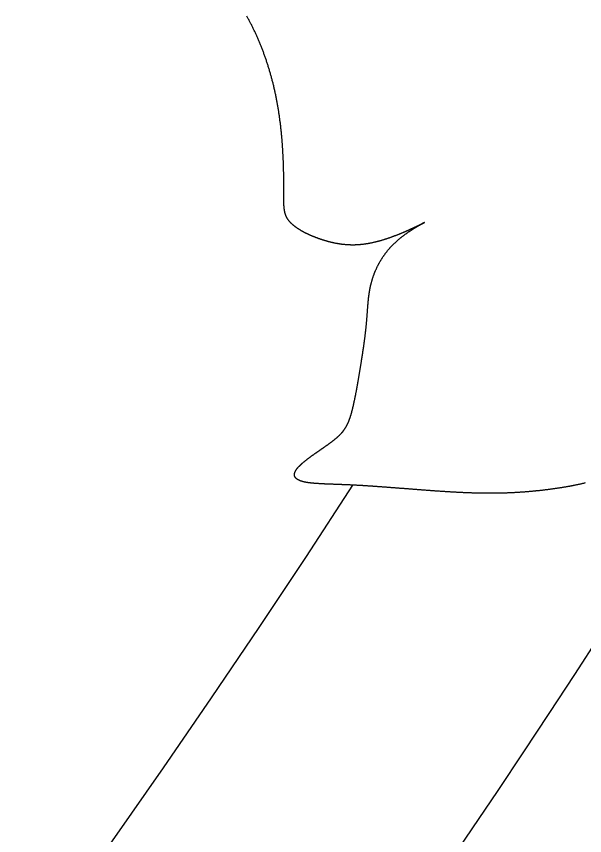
# Model space of a CAD drawing. Header units: feet. Extents: x 0 to 841, y 0 to 594.
# Drawn here: x 658.652 to 659.211, y 125.971 to 126.778 of the extents above; entities that cross this region are included whole.
import ezdxf

# ---------------------------------------------------------------- set-up
doc = ezdxf.new("R2010")
doc.units = ezdxf.units.FT
doc.header["$MEASUREMENT"] = 0
doc.layers.add('LOGO', color=7, linetype='Continuous')

# ---------------------------------------------------------------- blocks, each defined once
blk = doc.blocks.new('YOTA')
h = blk.add_hatch(color=1)
edge = h.paths.add_edge_path()
edge.add_arc((302.8865, 246.9749), 39.995, 0, 360)
edge = h.paths.add_edge_path(flags=16)
edge.add_arc((302.8865, 246.9749), 39.7003, 0, 360)
at = {"color": 2}
blk.add_lwpolyline([(332.5445, 228.2501), (332.5429, 228.2497), (332.5412, 228.2492), (332.5395, 228.2488), (332.5379, 228.2485), (332.5362, 228.2481), (332.5345, 228.2477), (332.5328, 228.2473), (332.5312, 228.2469), (332.5295, 228.2465), (332.5278, 228.2461), (332.5261, 228.2458), (332.5244, 228.2454), (332.5227, 228.245), (332.521, 228.2447), (332.5193, 228.2443), (332.5176, 228.244), (332.5159, 228.2436), (332.5142, 228.2432), (332.5125, 228.2429), (332.5108, 228.2426), (332.5091, 228.2422), (332.5073, 228.2419), (332.5056, 228.2415), (332.5039, 228.2412), (332.5022, 228.2409), (332.5004, 228.2405), (332.4987, 228.2402), (332.497, 228.2399), (332.4952, 228.2396), (332.4935, 228.2393), (332.4917, 228.239), (332.49, 228.2386), (332.4882, 228.2383), (332.4865, 228.238), (332.4847, 228.2377), (332.483, 228.2374), (332.4812, 228.2371), (332.4794, 228.2368), (332.4776, 228.2365), (332.4759, 228.2362), (332.4741, 228.2359), (332.4723, 228.2357), (332.4705, 228.2354), (332.4687, 228.2351), (332.4669, 228.2348), (332.4652, 228.2345), (332.4634, 228.2342), (332.4616, 228.234), (332.4597, 228.2337), (332.4579, 228.2334), (332.4561, 228.2332), (332.4543, 228.2329), (332.4525, 228.2326), (332.4507, 228.2324), (332.4489, 228.2321), (332.447, 228.2318), (332.4452, 228.2316), (332.4434, 228.2313), (332.4415, 228.2311), (332.4397, 228.2308), (332.4378, 228.2306), (332.436, 228.2303), (332.4341, 228.2301), (332.4323, 228.2298), (332.4304, 228.2296), (332.4285, 228.2293), (332.4267, 228.2291), (332.4248, 228.2289), (332.4229, 228.2286), (332.4211, 228.2284), (332.4192, 228.2282), (332.4173, 228.2279), (332.4154, 228.2277), (332.4135, 228.2275), (332.4116, 228.2273), (332.4097, 228.227), (332.4078, 228.2268), (332.4059, 228.2266), (332.404, 228.2264), (332.4021, 228.2262), (332.4002, 228.226), (332.3982, 228.2258), (332.3963, 228.2256), (332.3944, 228.2254), (332.3924, 228.2252), (332.3905, 228.225), (332.3886, 228.2248), (332.3866, 228.2246), (332.3847, 228.2244), (332.3827, 228.2242), (332.3808, 228.224), (332.3788, 228.2238), (332.3768, 228.2236), (332.3749, 228.2234), (332.3729, 228.2233), (332.3709, 228.2231), (332.369, 228.2229), (332.367, 228.2227), (332.365, 228.2226), (332.363, 228.2224), (332.361, 228.2222), (332.359, 228.2221), (332.357, 228.2219), (332.355, 228.2218), (332.353, 228.2216), (332.351, 228.2215), (332.349, 228.2213), (332.3469, 228.2212), (332.3449, 228.221), (332.3429, 228.2209), (332.3408, 228.2208), (332.3388, 228.2206), (332.3368, 228.2205), (332.3347, 228.2204), (332.3327, 228.2202), (332.3306, 228.2201), (332.3286, 228.22), (332.3265, 228.2199), (332.3244, 228.2198), (332.3224, 228.2196), (332.3203, 228.2195), (332.3182, 228.2194), (332.3161, 228.2193), (332.3141, 228.2192), (332.312, 228.2191), (332.3099, 228.219), (332.3078, 228.2189), (332.3057, 228.2189), (332.3036, 228.2188), (332.3015, 228.2187), (332.2993, 228.2186), (332.2972, 228.2185), (332.2951, 228.2185), (332.293, 228.2184), (332.2908, 228.2183), (332.2887, 228.2183), (332.2866, 228.2182), (332.2844, 228.2181), (332.2823, 228.2181), (332.2801, 228.218), (332.278, 228.218), (332.2758, 228.2179), (332.2736, 228.2179), (332.2715, 228.2179), (332.2693, 228.2178), (332.2671, 228.2178), (332.2649, 228.2178), (332.2628, 228.2177), (332.2606, 228.2177), (332.2584, 228.2177), (332.2562, 228.2177), (332.254, 228.2177), (332.2518, 228.2177), (332.2496, 228.2177), (332.2473, 228.2177), (332.2451, 228.2177), (332.2429, 228.2177), (332.2407, 228.2177), (332.2384, 228.2177), (332.2362, 228.2177), (332.234, 228.2177), (332.2317, 228.2177), (332.2295, 228.2178), (332.2272, 228.2178), (332.225, 228.2178), (332.2227, 228.2178), (332.2204, 228.2179), (332.2182, 228.2179), (332.2159, 228.218), (332.2136, 228.218), (332.2114, 228.2181), (332.2091, 228.2181), (332.2068, 228.2182), (332.2045, 228.2182), (332.2022, 228.2183), (332.2, 228.2184), (332.1977, 228.2184), (332.1954, 228.2185), (332.1931, 228.2186), (332.1908, 228.2186), (332.1885, 228.2187), (332.1862, 228.2188), (332.1839, 228.2189), (332.1815, 228.219), (332.1792, 228.219), (332.1769, 228.2191), (332.1746, 228.2192), (332.1723, 228.2193), (332.17, 228.2194), (332.1677, 228.2195), (332.1653, 228.2196), (332.163, 228.2197), (332.1607, 228.2198), (332.1584, 228.2199), (332.156, 228.22), (332.1537, 228.2202), (332.1514, 228.2203), (332.149, 228.2204), (332.1467, 228.2205), (332.1444, 228.2206), (332.142, 228.2207), (332.1397, 228.2209), (332.1374, 228.221), (332.135, 228.2211), (332.1327, 228.2212), (332.1304, 228.2214), (332.128, 228.2215), (332.1257, 228.2216), (332.1234, 228.2218), (332.121, 228.2219), (332.1187, 228.2221), (332.1163, 228.2222), (332.114, 228.2223), (332.1117, 228.2225), (332.1093, 228.2226), (332.107, 228.2228), (332.1047, 228.2229), (332.1023, 228.2231), (332.1, 228.2232), (332.0977, 228.2234), (332.0953, 228.2235), (332.093, 228.2237), (332.0907, 228.2238), (332.0883, 228.224), (332.086, 228.2241), (332.0837, 228.2243), (332.0813, 228.2245), (332.079, 228.2246), (332.0767, 228.2248), (332.0744, 228.2249), (332.072, 228.2251), (332.0697, 228.2253), (332.0674, 228.2254), (332.0651, 228.2256), (332.0628, 228.2258), (332.0605, 228.2259), (332.0582, 228.2261), (332.0558, 228.2263), (332.0535, 228.2264), (332.0512, 228.2266), (332.0489, 228.2268), (332.0466, 228.2269), (332.0443, 228.2271), (332.042, 228.2273), (332.0397, 228.2275), (332.0375, 228.2276), (332.0352, 228.2278), (332.0329, 228.228), (332.0306, 228.2281), (332.0283, 228.2283), (332.026, 228.2285), (332.0238, 228.2287), (332.0215, 228.2288), (332.0192, 228.229), (332.017, 228.2292), (332.0147, 228.2294), (332.0125, 228.2295), (332.0102, 228.2297), (332.008, 228.2299), (332.0057, 228.23), (332.0035, 228.2302), (332.0012, 228.2304), (331.999, 228.2306), (331.9968, 228.2307), (331.9945, 228.2309), (331.9923, 228.2311), (331.9901, 228.2313), (331.9879, 228.2314), (331.9857, 228.2316), (331.9835, 228.2318), (331.9813, 228.2319), (331.9791, 228.2321), (331.9769, 228.2323), (331.9747, 228.2325), (331.9725, 228.2326), (331.9703, 228.2328), (331.9681, 228.233), (331.9659, 228.2331), (331.9638, 228.2333), (331.9616, 228.2335), (331.9594, 228.2336), (331.9573, 228.2338), (331.9551, 228.234), (331.9529, 228.2341), (331.9508, 228.2343), (331.9486, 228.2345), (331.9465, 228.2346), (331.9444, 228.2348), (331.9422, 228.235), (331.9401, 228.2351), (331.938, 228.2353), (331.9358, 228.2354), (331.9337, 228.2356), (331.9316, 228.2358), (331.9295, 228.2359), (331.9274, 228.2361), (331.9253, 228.2362), (331.9232, 228.2364), (331.9211, 228.2366), (331.919, 228.2367), (331.9169, 228.2369), (331.9149, 228.237), (331.9128, 228.2372), (331.9107, 228.2373), (331.9086, 228.2375), (331.9066, 228.2376), (331.9045, 228.2378), (331.9025, 228.2379), (331.9004, 228.2381), (331.8984, 228.2382), (331.8963, 228.2384), (331.8943, 228.2385), (331.8923, 228.2387), (331.8902, 228.2388), (331.8882, 228.239), (331.8862, 228.2391), (331.8842, 228.2392), (331.8822, 228.2394), (331.8802, 228.2395), (331.8782, 228.2397), (331.8762, 228.2398), (331.8742, 228.2399), (331.8722, 228.2401), (331.8702, 228.2402), (331.8682, 228.2403), (331.8663, 228.2405), (331.8643, 228.2406), (331.8623, 228.2407), (331.8604, 228.2408), (331.8584, 228.241), (331.8565, 228.2411), (331.8545, 228.2412), (331.8526, 228.2413), (331.8506, 228.2415), (331.8487, 228.2416), (331.8468, 228.2417), (331.8449, 228.2418), (331.843, 228.2419), (331.841, 228.242), (331.8391, 228.2421), (331.8372, 228.2423), (331.8353, 228.2424), (331.8335, 228.2425), (331.8316, 228.2426), (331.8297, 228.2427), (331.8278, 228.2428), (331.8259, 228.2429), (331.8241, 228.243), (331.8222, 228.2431), (331.8204, 228.2432), (331.8185, 228.2433), (331.8167, 228.2434), (331.8148, 228.2435), (331.813, 228.2435), (331.8112, 228.2436), (331.8093, 228.2437), (331.8075, 228.2438), (331.8057, 228.2439), (331.8039, 228.244), (331.8021, 228.244), (331.8003, 228.2441), (331.7985, 228.2442), (331.7967, 228.2443), (331.795, 228.2444), (331.7932, 228.2444), (331.7914, 228.2445), (331.7897, 228.2446), (331.7879, 228.2446), (331.7862, 228.2447), (331.7844, 228.2448), (331.7827, 228.2448), (331.781, 228.2449), (331.7792, 228.245), (331.7775, 228.245), (331.7758, 228.2451), (331.7741, 228.2452), (331.7724, 228.2452), (331.7707, 228.2453), (331.769, 228.2454), (331.7674, 228.2454), (331.7657, 228.2455), (331.764, 228.2455), (331.7624, 228.2456), (331.7607, 228.2457), (331.7591, 228.2457), (331.7575, 228.2458), (331.7559, 228.2458), (331.7542, 228.2459), (331.7526, 228.2459), (331.751, 228.246), (331.7494, 228.2461), (331.7479, 228.2461), (331.7463, 228.2462), (331.7447, 228.2462), (331.7432, 228.2463), (331.7416, 228.2464), (331.7401, 228.2464), (331.7385, 228.2465), (331.737, 228.2465), (331.7355, 228.2466), (331.734, 228.2467), (331.7325, 228.2467), (331.731, 228.2468), (331.7295, 228.2469), (331.7281, 228.2469), (331.7266, 228.247), (331.7251, 228.2471), (331.7237, 228.2471), (331.7223, 228.2472), (331.7208, 228.2473), (331.7194, 228.2473), (331.718, 228.2474), (331.7166, 228.2475), (331.7152, 228.2476), (331.7139, 228.2476), (331.7125, 228.2477), (331.7111, 228.2478), (331.7098, 228.2479), (331.7085, 228.248), (331.7071, 228.248), (331.7058, 228.2481), (331.7045, 228.2482), (331.7032, 228.2483), (331.7019, 228.2484), (331.7007, 228.2485), (331.6994, 228.2486), (331.6981, 228.2487), (331.6969, 228.2488), (331.6957, 228.2489), (331.6945, 228.249), (331.6932, 228.2491), (331.6921, 228.2492), (331.6909, 228.2493), (331.6897, 228.2494), (331.6885, 228.2495), (331.6874, 228.2497), (331.6862, 228.2498), (331.6851, 228.2499), (331.684, 228.25), (331.6829, 228.2501), (331.6818, 228.2503), (331.6807, 228.2504), (331.6796, 228.2505), (331.6786, 228.2507), (331.6775, 228.2508), (331.6765, 228.251), (331.6755, 228.2511), (331.6745, 228.2513), (331.6735, 228.2514), (331.6725, 228.2516), (331.6715, 228.2517), (331.6706, 228.2519), (331.6696, 228.2521), (331.6687, 228.2522), (331.6678, 228.2524), (331.6669, 228.2526), (331.666, 228.2528), (331.6651, 228.2529), (331.6642, 228.2531), (331.6634, 228.2533), (331.6625, 228.2535), (331.6617, 228.2537), (331.6609, 228.2539), (331.6601, 228.2541), (331.6593, 228.2543), (331.6585, 228.2545), (331.6577, 228.2547), (331.657, 228.2549), (331.6562, 228.2552), (331.6555, 228.2554), (331.6548, 228.2556), (331.6541, 228.2558), (331.6534, 228.2561), (331.6527, 228.2563), (331.6521, 228.2565), (331.6514, 228.2568), (331.6508, 228.257), (331.6501, 228.2573), (331.6495, 228.2575), (331.6489, 228.2578), (331.6483, 228.258), (331.6477, 228.2583), (331.6471, 228.2586), (331.6466, 228.2588), (331.646, 228.2591), (331.6455, 228.2594), (331.645, 228.2596), (331.6445, 228.2599), (331.644, 228.2602), (331.6435, 228.2605), (331.643, 228.2608), (331.6425, 228.261), (331.6421, 228.2613), (331.6416, 228.2616), (331.6412, 228.2619), (331.6408, 228.2622), (331.6404, 228.2625), (331.64, 228.2628), (331.6396, 228.2631), (331.6392, 228.2635), (331.6388, 228.2638), (331.6385, 228.2641), (331.6381, 228.2644), (331.6378, 228.2647), (331.6375, 228.2651), (331.6372, 228.2654), (331.6369, 228.2657), (331.6366, 228.266), (331.6363, 228.2664), (331.636, 228.2667), (331.6358, 228.2671), (331.6355, 228.2674), (331.6353, 228.2677), (331.6351, 228.2681), (331.6349, 228.2684), (331.6347, 228.2688), (331.6345, 228.2691), (331.6343, 228.2695), (331.6341, 228.2699), (331.6339, 228.2702), (331.6338, 228.2706), (331.6337, 228.2709), (331.6335, 228.2713), (331.6334, 228.2717), (331.6333, 228.2721), (331.6332, 228.2724), (331.6331, 228.2728), (331.633, 228.2732), (331.6329, 228.2736), (331.6329, 228.274), (331.6328, 228.2743), (331.6328, 228.2747), (331.6327, 228.2751), (331.6327, 228.2755), (331.6327, 228.2759), (331.6327, 228.2763), (331.6327, 228.2767), (331.6327, 228.2771), (331.6327, 228.2775), (331.6328, 228.2779), (331.6328, 228.2783), (331.6329, 228.2787), (331.6329, 228.2791), (331.633, 228.2796), (331.6331, 228.28), (331.6332, 228.2804), (331.6333, 228.2808), (331.6334, 228.2812), (331.6335, 228.2817), (331.6336, 228.2821), (331.6337, 228.2825), (331.6339, 228.2829), (331.634, 228.2834), (331.6342, 228.2838), (331.6344, 228.2842), (331.6345, 228.2847), (331.6347, 228.2851), (331.6349, 228.2855), (331.6351, 228.286), (331.6353, 228.2864), (331.6356, 228.2869), (331.6358, 228.2873), (331.636, 228.2878), (331.6363, 228.2882), (331.6365, 228.2887), (331.6368, 228.2891), (331.6371, 228.2896), (331.6373, 228.29), (331.6376, 228.2905), (331.6379, 228.2909), (331.6382, 228.2914), (331.6385, 228.2918), (331.6388, 228.2923), (331.6392, 228.2928), (331.6395, 228.2932), (331.6398, 228.2937), (331.6402, 228.2942), (331.6405, 228.2947), (331.6409, 228.2951), (331.6413, 228.2956), (331.6417, 228.2961), (331.642, 228.2966), (331.6424, 228.297), (331.6428, 228.2975), (331.6432, 228.298), (331.6437, 228.2985), (331.6441, 228.299), (331.6445, 228.2994), (331.6449, 228.2999), (331.6454, 228.3004), (331.6458, 228.3009), (331.6463, 228.3014), (331.6468, 228.3019), (331.6472, 228.3024), (331.6477, 228.3029), (331.6482, 228.3034), (331.6487, 228.3039), (331.6492, 228.3044), (331.6497, 228.3049), (331.6502, 228.3054), (331.6507, 228.3059), (331.6512, 228.3064), (331.6517, 228.3069), (331.6523, 228.3074), (331.6528, 228.3079), (331.6534, 228.3084), (331.6539, 228.3089), (331.6545, 228.3095), (331.655, 228.31), (331.6556, 228.3105), (331.6562, 228.311), (331.6568, 228.3115), (331.6573, 228.312), (331.6579, 228.3126), (331.6585, 228.3131), (331.6591, 228.3136), (331.6597, 228.3141), (331.6604, 228.3147), (331.661, 228.3152), (331.6616, 228.3157), (331.6622, 228.3162), (331.6629, 228.3168), (331.6635, 228.3173), (331.6642, 228.3178), (331.6648, 228.3184), (331.6655, 228.3189), (331.6661, 228.3194), (331.6668, 228.32), (331.6675, 228.3205), (331.6681, 228.3211), (331.6688, 228.3216), (331.6695, 228.3221), (331.6702, 228.3227), (331.6709, 228.3232), (331.6716, 228.3238), (331.6723, 228.3243), (331.673, 228.3249), (331.6737, 228.3254), (331.6744, 228.326), (331.6752, 228.3265), (331.6759, 228.3271), (331.6766, 228.3276), (331.6774, 228.3282), (331.6781, 228.3287), (331.6788, 228.3293), (331.6796, 228.3298), (331.6803, 228.3304), (331.6811, 228.331), (331.6818, 228.3315), (331.6826, 228.3321), (331.6834, 228.3326), (331.6841, 228.3332), (331.6849, 228.3338), (331.6857, 228.3343), (331.6865, 228.3349), (331.6873, 228.3354), (331.688, 228.336), (331.6888, 228.3366), (331.6896, 228.3371), (331.6904, 228.3377), (331.6912, 228.3383), (331.692, 228.3389), (331.6928, 228.3394), (331.6936, 228.34), (331.6944, 228.3406), (331.6953, 228.3411), (331.6961, 228.3417), (331.6969, 228.3423), (331.6977, 228.3429), (331.6985, 228.3434), (331.6993, 228.344), (331.7002, 228.3446), (331.701, 228.3452), (331.7018, 228.3457), (331.7027, 228.3463), (331.7035, 228.3469), (331.7043, 228.3475), (331.7052, 228.3481), (331.706, 228.3486), (331.7068, 228.3492), (331.7077, 228.3498), (331.7085, 228.3504), (331.7094, 228.351), (331.7102, 228.3515), (331.711, 228.3521), (331.7119, 228.3527), (331.7127, 228.3533), (331.7136, 228.3539), (331.7144, 228.3545), (331.7153, 228.355), (331.7161, 228.3556), (331.7169, 228.3562), (331.7178, 228.3568), (331.7186, 228.3574), (331.7195, 228.358), (331.7203, 228.3586), (331.7212, 228.3591), (331.722, 228.3597), (331.7229, 228.3603), (331.7237, 228.3609), (331.7245, 228.3615), (331.7254, 228.3621), (331.7262, 228.3627), (331.727, 228.3632), (331.7279, 228.3638), (331.7287, 228.3644), (331.7296, 228.365), (331.7304, 228.3656), (331.7312, 228.3662), (331.732, 228.3668), (331.7329, 228.3673), (331.7337, 228.3679), (331.7345, 228.3685), (331.7353, 228.3691), (331.7362, 228.3697), (331.737, 228.3703), (331.7378, 228.3709), (331.7386, 228.3714), (331.7394, 228.372), (331.7402, 228.3726), (331.741, 228.3732), (331.7418, 228.3738), (331.7426, 228.3744), (331.7434, 228.3749), (331.7442, 228.3755), (331.745, 228.3761), (331.7458, 228.3767), (331.7466, 228.3773), (331.7473, 228.3779), (331.7481, 228.3784), (331.7489, 228.379), (331.7497, 228.3796), (331.7504, 228.3802), (331.7512, 228.3808), (331.7519, 228.3813), (331.7527, 228.3819), (331.7534, 228.3825), (331.7542, 228.3831), (331.7549, 228.3836), (331.7556, 228.3842), (331.7564, 228.3848), (331.7571, 228.3854), (331.7578, 228.3859), (331.7585, 228.3865), (331.7592, 228.3871), (331.7599, 228.3877), (331.7606, 228.3882), (331.7613, 228.3888), (331.762, 228.3894), (331.7627, 228.3899), (331.7634, 228.3905), (331.7641, 228.3911), (331.7647, 228.3916), (331.7654, 228.3922), (331.766, 228.3928), (331.7667, 228.3933), (331.7673, 228.3939), (331.768, 228.3945), (331.7686, 228.395), (331.7692, 228.3956), (331.7699, 228.3962), (331.7705, 228.3967), (331.7711, 228.3973), (331.7717, 228.3978), (331.7723, 228.3984), (331.7729, 228.399), (331.7735, 228.3995), (331.774, 228.4001), (331.7746, 228.4007), (331.7752, 228.4012), (331.7757, 228.4018), (331.7763, 228.4024), (331.7769, 228.4029), (331.7774, 228.4035), (331.778, 228.4041), (331.7785, 228.4046), (331.779, 228.4052), (331.7796, 228.4058), (331.7801, 228.4064), (331.7806, 228.4069), (331.7811, 228.4075), (331.7816, 228.4081), (331.7821, 228.4087), (331.7826, 228.4093), (331.7831, 228.4098), (331.7836, 228.4104), (331.7841, 228.411), (331.7846, 228.4116), (331.7851, 228.4122), (331.7855, 228.4128), (331.786, 228.4134), (331.7865, 228.414), (331.7869, 228.4146), (331.7874, 228.4152), (331.7879, 228.4158), (331.7883, 228.4165), (331.7887, 228.4171), (331.7892, 228.4177), (331.7896, 228.4183), (331.7901, 228.419), (331.7905, 228.4196), (331.7909, 228.4202), (331.7913, 228.4209), (331.7918, 228.4215), (331.7922, 228.4222), (331.7926, 228.4228), (331.793, 228.4235), (331.7934, 228.4242), (331.7938, 228.4248), (331.7942, 228.4255), (331.7946, 228.4262), (331.795, 228.4269), (331.7954, 228.4275), (331.7958, 228.4282), (331.7962, 228.4289), (331.7965, 228.4296), (331.7969, 228.4304), (331.7973, 228.4311), (331.7977, 228.4318), (331.798, 228.4325), (331.7984, 228.4333), (331.7988, 228.434), (331.7991, 228.4347), (331.7995, 228.4355), (331.7998, 228.4362), (331.8002, 228.437), (331.8005, 228.4378), (331.8009, 228.4386), (331.8012, 228.4393), (331.8016, 228.4401), (331.8019, 228.4409), (331.8023, 228.4417), (331.8026, 228.4425), (331.8029, 228.4434), (331.8033, 228.4442), (331.8036, 228.445), (331.8039, 228.4459), (331.8043, 228.4467), (331.8046, 228.4476), (331.8049, 228.4484), (331.8052, 228.4493), (331.8056, 228.4502), (331.8059, 228.4511), (331.8062, 228.452), (331.8065, 228.4529), (331.8068, 228.4538), (331.8071, 228.4547), (331.8075, 228.4557), (331.8078, 228.4566), (331.8081, 228.4575), (331.8084, 228.4585), (331.8087, 228.4595), (331.809, 228.4605), (331.8093, 228.4614), (331.8096, 228.4624), (331.8099, 228.4634), (331.8102, 228.4644), (331.8105, 228.4655), (331.8108, 228.4665), (331.8111, 228.4675), (331.8114, 228.4686), (331.8117, 228.4697), (331.812, 228.4707), (331.8123, 228.4718), (331.8126, 228.4729), (331.8129, 228.474), (331.8132, 228.4751), (331.8135, 228.4762), (331.8138, 228.4773), (331.8141, 228.4784), (331.8144, 228.4796), (331.8147, 228.4807), (331.815, 228.4819), (331.8153, 228.483), (331.8155, 228.4842), (331.8158, 228.4854), (331.8161, 228.4866), (331.8164, 228.4878), (331.8167, 228.489), (331.817, 228.4902), (331.8173, 228.4914), (331.8175, 228.4926), (331.8178, 228.4938), (331.8181, 228.4951), (331.8184, 228.4963), (331.8187, 228.4976), (331.819, 228.4988), (331.8192, 228.5001), (331.8195, 228.5014), (331.8198, 228.5027), (331.8201, 228.5039), (331.8204, 228.5052), (331.8206, 228.5065), (331.8209, 228.5078), (331.8212, 228.5092), (331.8215, 228.5105), (331.8217, 228.5118), (331.822, 228.5131), (331.8223, 228.5145), (331.8226, 228.5158), (331.8228, 228.5172), (331.8231, 228.5185), (331.8234, 228.5199), (331.8237, 228.5213), (331.8239, 228.5226), (331.8242, 228.524), (331.8245, 228.5254), (331.8248, 228.5268), (331.825, 228.5282), (331.8253, 228.5296), (331.8256, 228.531), (331.8258, 228.5324), (331.8261, 228.5338), (331.8264, 228.5353), (331.8266, 228.5367), (331.8269, 228.5381), (331.8272, 228.5396), (331.8274, 228.541), (331.8277, 228.5424), (331.828, 228.5439), (331.8282, 228.5454), (331.8285, 228.5468), (331.8288, 228.5483), (331.829, 228.5497), (331.8293, 228.5512), (331.8296, 228.5527), (331.8298, 228.5542), (331.8301, 228.5557), (331.8304, 228.5571), (331.8306, 228.5586), (331.8309, 228.5601), (331.8311, 228.5616), (331.8314, 228.5631), (331.8317, 228.5646), (331.8319, 228.5662), (331.8322, 228.5677), (331.8325, 228.5692), (331.8327, 228.5707), (331.833, 228.5722), (331.8333, 228.5738), (331.8335, 228.5753), (331.8338, 228.5768), (331.834, 228.5784), (331.8343, 228.5799), (331.8346, 228.5814), (331.8348, 228.583), (331.8351, 228.5845), (331.8353, 228.5861), (331.8356, 228.5876), (331.8359, 228.5892), (331.8361, 228.5907), (331.8364, 228.5923), (331.8366, 228.5938), (331.8369, 228.5954), (331.8372, 228.597), (331.8374, 228.5985), (331.8377, 228.6001), (331.838, 228.6016), (331.8382, 228.6032), (331.8385, 228.6048), (331.8387, 228.6064), (331.839, 228.6079), (331.8393, 228.6095), (331.8395, 228.6111), (331.8398, 228.6127), (331.84, 228.6142), (331.8403, 228.6158), (331.8405, 228.6174), (331.8408, 228.619), (331.8411, 228.6206), (331.8413, 228.6221), (331.8416, 228.6237), (331.8418, 228.6253), (331.8421, 228.6269), (331.8423, 228.6285), (331.8426, 228.6301), (331.8429, 228.6316), (331.8431, 228.6332), (331.8434, 228.6348), (331.8436, 228.6364), (331.8439, 228.638), (331.8441, 228.6396), (331.8444, 228.6412), (331.8446, 228.6428), (331.8449, 228.6443), (331.8451, 228.6459), (331.8454, 228.6475), (331.8456, 228.6491), (331.8459, 228.6507), (331.8461, 228.6523), (331.8463, 228.6539), (331.8466, 228.6554), (331.8468, 228.657), (331.8471, 228.6586), (331.8473, 228.6602), (331.8476, 228.6618), (331.8478, 228.6634), (331.848, 228.6649), (331.8483, 228.6665), (331.8485, 228.6681), (331.8487, 228.6697), (331.849, 228.6713), (331.8492, 228.6728), (331.8494, 228.6744), (331.8497, 228.676), (331.8499, 228.6776), (331.8501, 228.6791), (331.8503, 228.6807), (331.8506, 228.6823), (331.8508, 228.6838), (331.851, 228.6854), (331.8512, 228.687), (331.8514, 228.6885), (331.8516, 228.6901), (331.8519, 228.6917), (331.8521, 228.6932), (331.8523, 228.6948), (331.8525, 228.6963), (331.8527, 228.6979), (331.8529, 228.6994), (331.8531, 228.701), (331.8533, 228.7025), (331.8535, 228.704), (331.8537, 228.7056), (331.8539, 228.7071), (331.8541, 228.7087), (331.8543, 228.7102), (331.8545, 228.7117), (331.8547, 228.7132), (331.8549, 228.7148), (331.8551, 228.7163), (331.8552, 228.7178), (331.8554, 228.7193), (331.8556, 228.7208), (331.8558, 228.7223), (331.856, 228.7238), (331.8561, 228.7253), (331.8563, 228.7268), (331.8565, 228.7283), (331.8566, 228.7298), (331.8568, 228.7313), (331.857, 228.7328), (331.8571, 228.7343), (331.8573, 228.7358), (331.8574, 228.7372), (331.8576, 228.7387), (331.8578, 228.7402), (331.8579, 228.7416), (331.858, 228.7431), (331.8582, 228.7446), (331.8583, 228.746), (331.8585, 228.7475), (331.8586, 228.7489), (331.8587, 228.7503), (331.8589, 228.7518), (331.859, 228.7532), (331.8591, 228.7546), (331.8593, 228.7561), (331.8594, 228.7575), (331.8595, 228.7589), (331.8596, 228.7603), (331.8597, 228.7617), (331.8599, 228.7631), (331.86, 228.7645), (331.8601, 228.7659), (331.8602, 228.7673), (331.8603, 228.7687), (331.8604, 228.7701), (331.8605, 228.7714), (331.8606, 228.7728), (331.8607, 228.7742), (331.8608, 228.7756), (331.8609, 228.7769), (331.861, 228.7783), (331.8611, 228.7797), (331.8612, 228.781), (331.8613, 228.7824), (331.8614, 228.7837), (331.8615, 228.7851), (331.8616, 228.7864), (331.8617, 228.7877), (331.8618, 228.7891), (331.8619, 228.7904), (331.862, 228.7917), (331.8621, 228.7931), (331.8622, 228.7944), (331.8623, 228.7957), (331.8624, 228.797), (331.8625, 228.7984), (331.8626, 228.7997), (331.8627, 228.801), (331.8628, 228.8023), (331.8629, 228.8036), (331.863, 228.8049), (331.8631, 228.8062), (331.8632, 228.8075), (331.8633, 228.8088), (331.8634, 228.8101), (331.8635, 228.8114), (331.8636, 228.8127), (331.8637, 228.814), (331.8639, 228.8153), (331.864, 228.8166), (331.8641, 228.8179), (331.8642, 228.8191), (331.8643, 228.8204), (331.8645, 228.8217), (331.8646, 228.823), (331.8647, 228.8243), (331.8648, 228.8255), (331.865, 228.8268), (331.8651, 228.8281), (331.8653, 228.8293), (331.8654, 228.8306), (331.8655, 228.8319), (331.8657, 228.8331), (331.8658, 228.8344), (331.866, 228.8357), (331.8662, 228.8369), (331.8663, 228.8382), (331.8665, 228.8395), (331.8667, 228.8407), (331.8668, 228.842), (331.867, 228.8432), (331.8672, 228.8445), (331.8674, 228.8458), (331.8676, 228.847), (331.8678, 228.8483), (331.868, 228.8495), (331.8682, 228.8508), (331.8684, 228.852), (331.8686, 228.8533), (331.8688, 228.8545), (331.869, 228.8558), (331.8693, 228.8571), (331.8695, 228.8583), (331.8697, 228.8596), (331.87, 228.8608), (331.8702, 228.8621), (331.8705, 228.8633), (331.8707, 228.8646), (331.871, 228.8658), (331.8713, 228.8671), (331.8715, 228.8683), (331.8718, 228.8696), (331.8721, 228.8708), (331.8724, 228.8721), (331.8727, 228.8734), (331.873, 228.8746), (331.8733, 228.8759), (331.8736, 228.8771), (331.874, 228.8784), (331.8743, 228.8796), (331.8746, 228.8809), (331.875, 228.8822), (331.8753, 228.8834), (331.8757, 228.8847), (331.8761, 228.8859), (331.8764, 228.8872), (331.8768, 228.8885), (331.8772, 228.8897), (331.8776, 228.891), (331.878, 228.8923), (331.8784, 228.8935), (331.8788, 228.8948), (331.8792, 228.896), (331.8797, 228.8973), (331.8801, 228.8986), (331.8805, 228.8998), (331.881, 228.9011), (331.8814, 228.9024), (331.8819, 228.9036), (331.8824, 228.9049), (331.8829, 228.9062), (331.8833, 228.9074), (331.8838, 228.9087), (331.8843, 228.91), (331.8848, 228.9112), (331.8854, 228.9125), (331.8859, 228.9137), (331.8864, 228.915), (331.8869, 228.9163), (331.8875, 228.9175), (331.888, 228.9188), (331.8886, 228.92), (331.8892, 228.9213), (331.8897, 228.9225), (331.8903, 228.9238), (331.8909, 228.9251), (331.8915, 228.9263), (331.8921, 228.9276), (331.8927, 228.9288), (331.8933, 228.9301), (331.8939, 228.9313), (331.8946, 228.9326), (331.8952, 228.9338), (331.8958, 228.935), (331.8965, 228.9363), (331.8972, 228.9375), (331.8978, 228.9388), (331.8985, 228.94), (331.8992, 228.9412), (331.8999, 228.9425), (331.9006, 228.9437), (331.9013, 228.9449), (331.902, 228.9461), (331.9027, 228.9474), (331.9034, 228.9486), (331.9041, 228.9498), (331.9049, 228.951), (331.9056, 228.9522), (331.9064, 228.9534), (331.9072, 228.9546), (331.9079, 228.9558), (331.9087, 228.9571), (331.9095, 228.9583), (331.9103, 228.9594), (331.9111, 228.9606), (331.9119, 228.9618), (331.9127, 228.963), (331.9135, 228.9642), (331.9144, 228.9654), (331.9152, 228.9666), (331.916, 228.9677), (331.9169, 228.9689), (331.9177, 228.9701), (331.9186, 228.9712), (331.9195, 228.9724), (331.9204, 228.9736), (331.9213, 228.9747), (331.9222, 228.9759), (331.9231, 228.977), (331.924, 228.9782), (331.9249, 228.9793), (331.9258, 228.9804), (331.9268, 228.9816), (331.9277, 228.9827), (331.9287, 228.9838), (331.9296, 228.9849), (331.9306, 228.9861), (331.9316, 228.9872), (331.9325, 228.9883), (331.9335, 228.9894), (331.9345, 228.9905), (331.9355, 228.9916), (331.9366, 228.9927), (331.9376, 228.9937), (331.9386, 228.9948), (331.9396, 228.9959), (331.9407, 228.997), (331.9417, 228.998), (331.9428, 228.9991), (331.9439, 229.0001), (331.9449, 229.0012), (331.946, 229.0022), (331.9471, 229.0033), (331.9482, 229.0043), (331.9493, 229.0053), (331.9504, 229.0064), (331.9515, 229.0074), (331.9526, 229.0084), (331.9538, 229.0094), (331.9549, 229.0104), (331.956, 229.0114), (331.9572, 229.0124), (331.9583, 229.0133), (331.9595, 229.0143), (331.9606, 229.0153), (331.9618, 229.0163), (331.963, 229.0172), (331.9641, 229.0182), (331.9653, 229.0191), (331.9665, 229.0201), (331.9676, 229.021), (331.9688, 229.0219), (331.97, 229.0228), (331.9711, 229.0237), (331.9723, 229.0246), (331.9735, 229.0255), (331.9747, 229.0264), (331.9759, 229.0273), (331.977, 229.0282), (331.9782, 229.0291), (331.9794, 229.0299), (331.9806, 229.0308), (331.9817, 229.0316), (331.9829, 229.0325), (331.9841, 229.0333), (331.9852, 229.0341), (331.9864, 229.0349), (331.9875, 229.0357), (331.9887, 229.0365), (331.9898, 229.0373), (331.991, 229.0381), (331.9921, 229.0389), (331.9933, 229.0396), (331.9944, 229.0404), (331.9955, 229.0411), (331.9966, 229.0419), (331.9977, 229.0426), (331.9988, 229.0433), (331.9999, 229.0441), (332.001, 229.0448), (332.0021, 229.0455), (332.0032, 229.0461), (332.0043, 229.0468), (332.0053, 229.0475), (332.0064, 229.0481), (332.0074, 229.0488), (332.0084, 229.0494), (332.0095, 229.0501), (332.0105, 229.0507), (332.0115, 229.0513), (332.0125, 229.0519), (332.0134, 229.0525), (332.0144, 229.0531), (332.0154, 229.0537), (332.0163, 229.0542), (332.0172, 229.0548), (332.0182, 229.0553), (332.0191, 229.0558), (332.0199, 229.0564), (332.0208, 229.0569), (332.0217, 229.0574), (332.0225, 229.0579), (332.0234, 229.0583), (332.0242, 229.0588), (332.025, 229.0593), (332.0258, 229.0597), (332.0266, 229.0602), (332.0273, 229.0606), (332.028, 229.061), (332.0288, 229.0614), (332.0295, 229.0618), (332.0302, 229.0622), (332.0308, 229.0625), (332.0315, 229.0629), (332.0321, 229.0632), (332.0327, 229.0636), (332.0333, 229.0639), (332.0339, 229.0642), (332.0344, 229.0645), (332.035, 229.0648), (332.0355, 229.0651), (332.036, 229.0653), (332.0365, 229.0656), (332.0369, 229.0658), (332.0373, 229.066), (332.0378, 229.0662), (332.0381, 229.0664), (332.0385, 229.0666), (332.0388, 229.0668), (332.0392, 229.067), (332.0395, 229.0671), (332.0397, 229.0673), (332.04, 229.0674), (332.0402, 229.0675), (332.0404, 229.0676), (332.0406, 229.0677), (332.0407, 229.0678), (332.0409, 229.0678), (332.041, 229.0679), (332.0411, 229.0679), (332.0411, 229.0679), (332.0412, 229.0679), (332.0412, 229.0679), (332.0412, 229.0679), (332.0412, 229.0679), (332.0411, 229.0679), (332.041, 229.0678), (332.041, 229.0678), (332.0408, 229.0677), (332.0407, 229.0677), (332.0406, 229.0676), (332.0404, 229.0675), (332.0402, 229.0674), (332.04, 229.0672), (332.0397, 229.0671), (332.0395, 229.067), (332.0392, 229.0668), (332.0389, 229.0667), (332.0386, 229.0665), (332.0383, 229.0663), (332.0379, 229.0661), (332.0375, 229.0659), (332.0371, 229.0657), (332.0367, 229.0655), (332.0363, 229.0653), (332.0359, 229.0651), (332.0354, 229.0648), (332.0349, 229.0646), (332.0344, 229.0643), (332.0339, 229.0641), (332.0334, 229.0638), (332.0328, 229.0635), (332.0323, 229.0632), (332.0317, 229.0629), (332.0311, 229.0626), (332.0305, 229.0623), (332.0298, 229.062), (332.0292, 229.0617), (332.0285, 229.0613), (332.0279, 229.061), (332.0272, 229.0607), (332.0265, 229.0603), (332.0257, 229.0599), (332.025, 229.0596), (332.0243, 229.0592), (332.0235, 229.0588), (332.0227, 229.0584), (332.0219, 229.0581), (332.0211, 229.0577), (332.0203, 229.0573), (332.0195, 229.0568), (332.0186, 229.0564), (332.0178, 229.056), (332.0169, 229.0556), (332.016, 229.0552), (332.0151, 229.0547), (332.0142, 229.0543), (332.0133, 229.0539), (332.0123, 229.0534), (332.0114, 229.053), (332.0104, 229.0525), (332.0095, 229.052), (332.0085, 229.0516), (332.0075, 229.0511), (332.0065, 229.0507), (332.0055, 229.0502), (332.0045, 229.0497), (332.0035, 229.0492), (332.0024, 229.0487), (332.0014, 229.0483), (332.0003, 229.0478), (331.9992, 229.0473), (331.9982, 229.0468), (331.9971, 229.0463), (331.996, 229.0458), (331.9949, 229.0453), (331.9938, 229.0448), (331.9927, 229.0443), (331.9915, 229.0438), (331.9904, 229.0433), (331.9892, 229.0427), (331.9881, 229.0422), (331.9869, 229.0417), (331.9858, 229.0412), (331.9846, 229.0407), (331.9834, 229.0402), (331.9823, 229.0397), (331.9811, 229.0391), (331.9799, 229.0386), (331.9787, 229.0381), (331.9775, 229.0376), (331.9762, 229.0371), (331.975, 229.0365), (331.9738, 229.036), (331.9726, 229.0355), (331.9713, 229.035), (331.9701, 229.0345), (331.9689, 229.0339), (331.9676, 229.0334), (331.9664, 229.0329), (331.9651, 229.0324), (331.9638, 229.0319), (331.9626, 229.0314), (331.9613, 229.0308), (331.96, 229.0303), (331.9587, 229.0298), (331.9575, 229.0293), (331.9562, 229.0288), (331.9549, 229.0283), (331.9536, 229.0278), (331.9523, 229.0273), (331.951, 229.0268), (331.9497, 229.0263), (331.9483, 229.0258), (331.947, 229.0253), (331.9457, 229.0248), (331.9444, 229.0243), (331.9431, 229.0238), (331.9417, 229.0233), (331.9404, 229.0228), (331.9391, 229.0223), (331.9377, 229.0218), (331.9364, 229.0213), (331.935, 229.0209), (331.9337, 229.0204), (331.9323, 229.0199), (331.931, 229.0194), (331.9296, 229.019), (331.9283, 229.0185), (331.9269, 229.018), (331.9255, 229.0176), (331.9242, 229.0171), (331.9228, 229.0166), (331.9214, 229.0162), (331.92, 229.0157), (331.9187, 229.0153), (331.9173, 229.0149), (331.9159, 229.0144), (331.9145, 229.014), (331.9131, 229.0136), (331.9117, 229.0131), (331.9103, 229.0127), (331.909, 229.0123), (331.9076, 229.0119), (331.9062, 229.0114), (331.9048, 229.011), (331.9034, 229.0106), (331.902, 229.0102), (331.9006, 229.0098), (331.8992, 229.0095), (331.8978, 229.0091), (331.8964, 229.0087), (331.895, 229.0083), (331.8936, 229.0079), (331.8922, 229.0076), (331.8907, 229.0072), (331.8893, 229.0068), (331.8879, 229.0065), (331.8865, 229.0061), (331.8851, 229.0058), (331.8837, 229.0055), (331.8823, 229.0051), (331.8809, 229.0048), (331.8795, 229.0045), (331.878, 229.0042), (331.8766, 229.0039), (331.8752, 229.0036), (331.8738, 229.0033), (331.8724, 229.003), (331.871, 229.0027), (331.8696, 229.0024), (331.8682, 229.0021), (331.8668, 229.0019), (331.8653, 229.0016), (331.8639, 229.0014), (331.8625, 229.0011), (331.8611, 229.0009), (331.8597, 229.0006), (331.8583, 229.0004), (331.8569, 229.0002), (331.8555, 229), (331.8541, 228.9998), (331.8527, 228.9996), (331.8513, 228.9994), (331.8499, 228.9992), (331.8485, 228.999), (331.8471, 228.9988), (331.8457, 228.9987), (331.8443, 228.9985), (331.8429, 228.9984), (331.8415, 228.9982), (331.8401, 228.9981), (331.8387, 228.998), (331.8373, 228.9979), (331.8359, 228.9977), (331.8345, 228.9976), (331.8332, 228.9975), (331.8318, 228.9975), (331.8304, 228.9974), (331.829, 228.9973), (331.8276, 228.9972), (331.8263, 228.9972), (331.8249, 228.9971), (331.8235, 228.9971), (331.8222, 228.997), (331.8208, 228.997), (331.8194, 228.997), (331.8181, 228.997), (331.8167, 228.997), (331.8153, 228.997), (331.814, 228.997), (331.8126, 228.997), (331.8113, 228.997), (331.8099, 228.997), (331.8086, 228.9971), (331.8072, 228.9971), (331.8059, 228.9972), (331.8045, 228.9972), (331.8032, 228.9973), (331.8018, 228.9973), (331.8005, 228.9974), (331.7991, 228.9975), (331.7978, 228.9976), (331.7965, 228.9977), (331.7951, 228.9978), (331.7938, 228.9979), (331.7925, 228.998), (331.7911, 228.9981), (331.7898, 228.9982), (331.7885, 228.9984), (331.7872, 228.9985), (331.7858, 228.9987), (331.7845, 228.9988), (331.7832, 228.999), (331.7819, 228.9991), (331.7806, 228.9993), (331.7792, 228.9995), (331.7779, 228.9996), (331.7766, 228.9998), (331.7753, 229), (331.774, 229.0002), (331.7727, 229.0004), (331.7714, 229.0006), (331.7701, 229.0008), (331.7688, 229.0011), (331.7675, 229.0013), (331.7662, 229.0015), (331.7649, 229.0018), (331.7636, 229.002), (331.7623, 229.0022), (331.761, 229.0025), (331.7597, 229.0028), (331.7584, 229.003), (331.7572, 229.0033), (331.7559, 229.0036), (331.7546, 229.0038), (331.7533, 229.0041), (331.752, 229.0044), (331.7508, 229.0047), (331.7495, 229.005), (331.7482, 229.0053), (331.7469, 229.0056), (331.7457, 229.0059), (331.7444, 229.0062), (331.7431, 229.0066), (331.7419, 229.0069), (331.7406, 229.0072), (331.7394, 229.0075), (331.7381, 229.0079), (331.7368, 229.0082), (331.7356, 229.0086), (331.7343, 229.0089), (331.7331, 229.0093), (331.7318, 229.0097), (331.7306, 229.01), (331.7293, 229.0104), (331.7281, 229.0108), (331.7269, 229.0111), (331.7256, 229.0115), (331.7244, 229.0119), (331.7231, 229.0123), (331.7219, 229.0127), (331.7207, 229.0131), (331.7194, 229.0135), (331.7182, 229.0139), (331.717, 229.0143), (331.7157, 229.0147), (331.7145, 229.0151), (331.7133, 229.0156), (331.7121, 229.016), (331.7109, 229.0164), (331.7096, 229.0169), (331.7084, 229.0173), (331.7072, 229.0177), (331.706, 229.0182), (331.7048, 229.0186), (331.7036, 229.0191), (331.7024, 229.0195), (331.7012, 229.02), (331.7, 229.0204), (331.6988, 229.0209), (331.6976, 229.0214), (331.6964, 229.0218), (331.6952, 229.0223), (331.694, 229.0228), (331.6928, 229.0233), (331.6917, 229.0237), (331.6905, 229.0242), (331.6893, 229.0247), (331.6881, 229.0252), (331.687, 229.0257), (331.6858, 229.0262), (331.6846, 229.0267), (331.6835, 229.0272), (331.6823, 229.0277), (331.6812, 229.0282), (331.6801, 229.0287), (331.6789, 229.0293), (331.6778, 229.0298), (331.6767, 229.0303), (331.6755, 229.0308), (331.6744, 229.0314), (331.6733, 229.0319), (331.6722, 229.0324), (331.6711, 229.033), (331.67, 229.0335), (331.6689, 229.034), (331.6678, 229.0346), (331.6667, 229.0351), (331.6656, 229.0357), (331.6646, 229.0363), (331.6635, 229.0368), (331.6624, 229.0374), (331.6614, 229.0379), (331.6603, 229.0385), (331.6593, 229.0391), (331.6583, 229.0396), (331.6572, 229.0402), (331.6562, 229.0408), (331.6552, 229.0414), (331.6542, 229.042), (331.6532, 229.0425), (331.6522, 229.0431), (331.6512, 229.0437), (331.6502, 229.0443), (331.6493, 229.0449), (331.6483, 229.0455), (331.6473, 229.0461), (331.6464, 229.0467), (331.6454, 229.0473), (331.6445, 229.0479), (331.6436, 229.0485), (331.6426, 229.0491), (331.6417, 229.0498), (331.6408, 229.0504), (331.6399, 229.051), (331.6391, 229.0516), (331.6382, 229.0522), (331.6373, 229.0529), (331.6364, 229.0535), (331.6356, 229.0541), (331.6347, 229.0548), (331.6339, 229.0554), (331.6331, 229.056), (331.6323, 229.0567), (331.6315, 229.0573), (331.6307, 229.058), (331.6299, 229.0586), (331.6291, 229.0593), (331.6283, 229.0599), (331.6276, 229.0606), (331.6268, 229.0612), (331.6261, 229.0619), (331.6254, 229.0625), (331.6247, 229.0632), (331.6239, 229.0639), (331.6232, 229.0645), (331.6226, 229.0652), (331.6219, 229.0659), (331.6212, 229.0665), (331.6206, 229.0672), (331.6199, 229.0679), (331.6193, 229.0686), (331.6187, 229.0692), (331.6181, 229.0699), (331.6175, 229.0706), (331.6169, 229.0713), (331.6163, 229.072), (331.6157, 229.0727), (331.6152, 229.0734), (331.6147, 229.074), (331.6141, 229.0747), (331.6136, 229.0754), (331.6131, 229.0761), (331.6126, 229.0768), (331.6121, 229.0775), (331.6117, 229.0783), (331.6112, 229.079), (331.6108, 229.0797), (331.6103, 229.0804), (331.6099, 229.0811), (331.6095, 229.0818), (331.6091, 229.0826), (331.6087, 229.0833), (331.6083, 229.084), (331.6079, 229.0848), (331.6076, 229.0855), (331.6072, 229.0863), (331.6069, 229.087), (331.6065, 229.0878), (331.6062, 229.0885), (331.6059, 229.0893), (331.6056, 229.0901), (331.6053, 229.0909), (331.605, 229.0917), (331.6047, 229.0925), (331.6045, 229.0933), (331.6042, 229.0941), (331.604, 229.0949), (331.6037, 229.0957), (331.6035, 229.0965), (331.6033, 229.0974), (331.603, 229.0982), (331.6028, 229.0991), (331.6026, 229.0999), (331.6024, 229.1008), (331.6023, 229.1017), (331.6021, 229.1026), (331.6019, 229.1034), (331.6017, 229.1044), (331.6016, 229.1053), (331.6014, 229.1062), (331.6013, 229.1071), (331.6011, 229.1081), (331.601, 229.109), (331.6009, 229.11), (331.6008, 229.111), (331.6006, 229.1119), (331.6005, 229.1129), (331.6004, 229.1139), (331.6003, 229.115), (331.6002, 229.116), (331.6002, 229.117), (331.6001, 229.1181), (331.6, 229.1191), (331.5999, 229.1202), (331.5999, 229.1213), (331.5998, 229.1224), (331.5997, 229.1235), (331.5997, 229.1247), (331.5996, 229.1258), (331.5996, 229.127), (331.5996, 229.1281), (331.5995, 229.1293), (331.5995, 229.1305), (331.5994, 229.1317), (331.5994, 229.1329), (331.5994, 229.1342), (331.5994, 229.1354), (331.5993, 229.1367), (331.5993, 229.138), (331.5993, 229.1393), (331.5993, 229.1406), (331.5993, 229.1419), (331.5993, 229.1433), (331.5993, 229.1447), (331.5993, 229.146), (331.5993, 229.1474), (331.5993, 229.1489), (331.5993, 229.1503), (331.5993, 229.1517), (331.5993, 229.1532), (331.5993, 229.1547), (331.5993, 229.1562), (331.5993, 229.1577), (331.5993, 229.1593), (331.5993, 229.1608), (331.5993, 229.1624), (331.5993, 229.164), (331.5993, 229.1656), (331.5994, 229.1672), (331.5994, 229.1689), (331.5994, 229.1706), (331.5994, 229.1723), (331.5994, 229.174), (331.5994, 229.1757), (331.5994, 229.1775), (331.5994, 229.1792), (331.5994, 229.181), (331.5994, 229.1828), (331.5994, 229.1847), (331.5994, 229.1865), (331.5994, 229.1884), (331.5994, 229.1903), (331.5994, 229.1922), (331.5994, 229.1942), (331.5994, 229.1961), (331.5994, 229.1981), (331.5994, 229.2001), (331.5993, 229.2021), (331.5993, 229.2042), (331.5993, 229.2062), (331.5993, 229.2083), (331.5992, 229.2104), (331.5992, 229.2125), (331.5992, 229.2147), (331.5992, 229.2168), (331.5991, 229.219), (331.5991, 229.2212), (331.599, 229.2234), (331.599, 229.2256), (331.5989, 229.2279), (331.5989, 229.2301), (331.5988, 229.2324), (331.5988, 229.2347), (331.5987, 229.237), (331.5987, 229.2393), (331.5986, 229.2417), (331.5985, 229.244), (331.5984, 229.2464), (331.5984, 229.2488), (331.5983, 229.2512), (331.5982, 229.2536), (331.5981, 229.256), (331.598, 229.2585), (331.5979, 229.2609), (331.5978, 229.2634), (331.5977, 229.2659), (331.5976, 229.2684), (331.5975, 229.2709), (331.5974, 229.2734), (331.5972, 229.276), (331.5971, 229.2785), (331.597, 229.2811), (331.5968, 229.2837), (331.5967, 229.2863), (331.5965, 229.2889), (331.5964, 229.2915), (331.5962, 229.2941), (331.5961, 229.2967), (331.5959, 229.2994), (331.5957, 229.302), (331.5955, 229.3047), (331.5954, 229.3073), (331.5952, 229.31), (331.595, 229.3127), (331.5948, 229.3154), (331.5946, 229.3181), (331.5944, 229.3208), (331.5942, 229.3236), (331.5939, 229.3263), (331.5937, 229.329), (331.5935, 229.3318), (331.5932, 229.3345), (331.593, 229.3373), (331.5927, 229.3401), (331.5925, 229.3428), (331.5922, 229.3456), (331.5919, 229.3484), (331.5917, 229.3512), (331.5914, 229.354), (331.5911, 229.3568), (331.5908, 229.3596), (331.5905, 229.3624), (331.5902, 229.3653), (331.5899, 229.3681), (331.5895, 229.3709), (331.5892, 229.3738), (331.5889, 229.3766), (331.5885, 229.3794), (331.5882, 229.3823), (331.5878, 229.3851), (331.5874, 229.388), (331.5871, 229.3908), (331.5867, 229.3937), (331.5863, 229.3966), (331.5859, 229.3994), (331.5855, 229.4023), (331.5851, 229.4052), (331.5847, 229.408), (331.5842, 229.4109), (331.5838, 229.4138), (331.5834, 229.4166), (331.5829, 229.4195), (331.5824, 229.4224), (331.582, 229.4252), (331.5815, 229.4281), (331.581, 229.431), (331.5805, 229.4338), (331.58, 229.4367), (331.5795, 229.4396), (331.579, 229.4424), (331.5785, 229.4453), (331.5779, 229.4482), (331.5774, 229.451), (331.5768, 229.4539), (331.5763, 229.4567), (331.5757, 229.4596), (331.5751, 229.4624), (331.5746, 229.4653), (331.574, 229.4681), (331.5734, 229.471), (331.5727, 229.4738), (331.5721, 229.4767), (331.5715, 229.4795), (331.5709, 229.4823), (331.5702, 229.4852), (331.5696, 229.488), (331.5689, 229.4908), (331.5682, 229.4936), (331.5676, 229.4964), (331.5669, 229.4993), (331.5662, 229.5021), (331.5655, 229.5049), (331.5648, 229.5077), (331.5641, 229.5105), (331.5633, 229.5133), (331.5626, 229.5161), (331.5619, 229.5188), (331.5611, 229.5216), (331.5604, 229.5244), (331.5596, 229.5272), (331.5588, 229.5299), (331.5581, 229.5327), (331.5573, 229.5355), (331.5565, 229.5382), (331.5557, 229.541), (331.5549, 229.5437), (331.554, 229.5464), (331.5532, 229.5492), (331.5524, 229.5519), (331.5516, 229.5546), (331.5507, 229.5573), (331.5499, 229.56), (331.549, 229.5628), (331.5481, 229.5655), (331.5473, 229.5681), (331.5464, 229.5708), (331.5455, 229.5735), (331.5446, 229.5762), (331.5437, 229.5789), (331.5428, 229.5815), (331.5419, 229.5842), (331.5409, 229.5868), (331.54, 229.5895), (331.5391, 229.5921), (331.5381, 229.5947), (331.5372, 229.5974), (331.5362, 229.6), (331.5353, 229.6026), (331.5343, 229.6052), (331.5333, 229.6078), (331.5323, 229.6104), (331.5313, 229.6129), (331.5303, 229.6155), (331.5293, 229.6181), (331.5283, 229.6206), (331.5273, 229.6232), (331.5263, 229.6257), (331.5253, 229.6282), (331.5242, 229.6308), (331.5232, 229.6333), (331.5221, 229.6358), (331.5211, 229.6383), (331.52, 229.6408), (331.519, 229.6432), (331.5179, 229.6457), (331.5168, 229.6482), (331.5157, 229.6506), (331.5146, 229.6531), (331.5135, 229.6555), (331.5124, 229.6579), (331.5113, 229.6603), (331.5102, 229.6627), (331.5091, 229.6651), (331.508, 229.6675), (331.5068, 229.6699), (331.5057, 229.6723), (331.5045, 229.6746), (331.5034, 229.677), (331.5022, 229.6793), (331.5011, 229.6816), (331.4999, 229.684), (331.4987, 229.6863), (331.4976, 229.6886), (331.4964, 229.6908), (331.4952, 229.6931), (331.494, 229.6954), (331.4928, 229.6976), (331.4916, 229.6999), (331.4904, 229.7021), (331.4892, 229.7043), (331.488, 229.7065), (331.4867, 229.7087), (331.4855, 229.7109), (331.4843, 229.7131), (331.483, 229.7153)], dxfattribs=at)
at = {"color": 1}
for centre, radius in [((302.8815, 246.9749), 40.0001), ((302.8815, 246.9749), 40), ((302.8865, 246.9749), 39.995)]:
    blk.add_circle(centre, radius, dxfattribs=at)
at = {"color": 2}
for radius in [39.7003, 38.793]:
    blk.add_circle((302.8865, 246.9749), radius, dxfattribs=at)
for radius, start, end in [(35.3718, 269.57197, 328.76946), (34.4645, 271.2637, 327.07772)]:
    blk.add_arc((302.8865, 246.9749), radius, start, end, dxfattribs=at)

msp = doc.modelspace()

# ---------------------------------------------------------------- linework, layer by layer
at = {"layer": 'LOGO', "color": 1}
msp.add_circle((649.91377, 132.2024), 12.55485, dxfattribs=at)

# ---------------------------------------------------------------- block references
at = {"layer": 'LOGO', "xscale": 0.3139103563735262, "yscale": 0.3139103563735262, "zscale": 0.3139103563735262}
msp.add_blockref('YOTA', (554.82251, 54.66802), dxfattribs=at)

doc.saveas('drawing.dxf')
